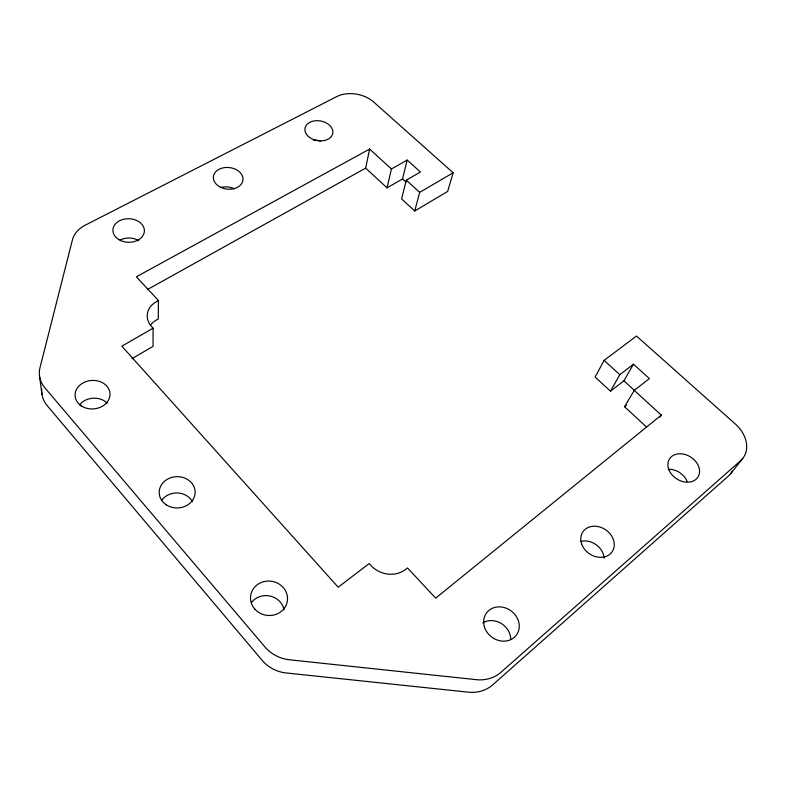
<?xml version="1.0" encoding="UTF-8"?>
<svg xmlns="http://www.w3.org/2000/svg" width="786" height="786" viewBox="0 0 786 786"><rect width="100%" height="100%" fill="white"/><g stroke="black" fill="none" stroke-linecap="round" stroke-linejoin="round"><path stroke-width="1.18" d="M369.617 149.075L365.657 168.125L387.036 187.834L391.428 168.97L369.617 149.075L136.351 276.81L158.428 300.498L156.414 301.637A22.656 17.911 2.4 0 0 147.483 313.182L147.228 315.51A22.656 17.911 2.4 0 0 151.629 326.603L153.093 328.194L153.034 346.38L131.95 358.711M158.428 300.498L158.261 318.959L156.286 320.099A22.195 17.724 2 0 0 150.49 325.099M387.036 187.834L402.55 178.943L407.187 160.079L420.451 172.046L406.303 180.171L401.626 198.917L414.733 210.992L447.666 191.42L453.139 172.773L373.684 102.033A26.645 18.471 11.7 0 0 336.801 96.58L85.281 225.169A30.772 23.128 0.3 0 0 72.42 239.897L39.988 367.691A33.415 26.822 -4.4 0 0 44.92 387.871L264.892 646.878A35.999 33.837 13 0 0 289.582 659.798L476.208 679.664A36.244 32.285 37.8 0 0 501.065 672.207L740.5 460.793A31.882 23.855 32.2 0 0 735.156 423.86L636.503 336.035L604.1 360.361L595.13 377.074L610.476 391.202L623.927 380.817L633.457 364.223L649.374 378.577L634.253 390.416L624.556 406.745L646.564 427.024M414.733 210.992L419.685 192.364L453.139 172.773M610.476 391.202L619.82 374.676L633.457 364.223M660.014 417.091L661.301 415.096L634.253 390.416M730.548 473.801L742.691 458.493M661.301 415.096L435.67 598.156L407.521 567.934L405.537 569.486A24.72 21.988 22.5 0 1 370.923 565.478L369.145 563.552L338.196 587.221L121.859 346.184L153.093 328.194M624.556 406.745L626.413 405.271M391.428 168.97L407.187 160.079M147.336 289.602L365.657 168.125M406.303 180.171L419.685 192.364M604.1 360.361L619.82 374.676M402.55 178.943L406.018 182.106M623.927 380.817L634.282 390.269M39.565 376.484L41.963 394.405M668.218 469.291A16.535 12.831 33.1 0 1 687.141 481.445M580.726 541.475A17.312 14.305 34.8 0 1 604.11 558.08M482.722 622.934A18.176 16.034 37.7 0 1 500.908 623.249A18.176 16.034 37.7 0 1 510.753 639.224M251.628 602.302A18.107 16.928 7.2 0 1 270.364 596.102A18.107 16.928 7.2 0 1 284.051 609.956M161.503 500.544A17.567 15.435 -2.1 0 1 177.322 492.96A17.567 15.435 -2.1 0 1 192.334 501.488M79.484 404.918A17.105 14.079 -4.6 0 1 107.112 403.09M120.14 240.064A15.435 11.682 1.4 0 1 138.817 240.732M221.043 187.412A14.58 10.758 6.5 0 1 234.356 188.846M313.368 140.085A13.873 9.894 10.3 0 1 320.433 141.097M732.267 471.217A31.224 23.619 32.6 0 1 728.386 476.07L492.773 684.812A35.409 31.754 38.9 0 1 468.446 692.181L286.222 672.963A35.144 33.267 12.9 0 1 262.131 660.319L47.209 405.645A32.698 26.498 -4.9 0 1 41.776 389.188M668.945 469.832A16.889 12.969 32.7 0 0 696.062 479.273A16.889 12.969 32.7 0 0 686.168 454.848A16.889 12.969 32.7 0 0 668.945 469.832M581.66 543.981A17.705 14.492 34.2 0 0 610.123 554.032A17.705 14.492 34.2 0 0 600.799 527.327A17.705 14.492 34.2 0 0 581.66 543.981M484.343 626.648A18.609 16.29 36.7 0 0 514.28 637.397A18.609 16.29 36.7 0 0 505.742 608.03A18.609 16.29 36.7 0 0 484.343 626.648M254.792 609.052A18.54 17.204 7.8 0 0 286.399 604.532A18.54 17.204 7.8 0 0 265.845 581.247A18.54 17.204 7.8 0 0 254.792 609.052M166.2 504.779A17.97 15.661 -1.4 0 0 194.967 494.266A17.97 15.661 -1.4 0 0 170.307 477.868A17.97 15.661 -1.4 0 0 166.2 504.779M81.361 405.92A17.489 14.266 -4 0 0 109.755 396.704A17.489 14.266 -4 0 0 86.499 381.436A17.489 14.266 -4 0 0 81.361 405.92M118.755 239.543A15.749 11.78 1.7 0 0 144.202 232.538A15.749 11.78 1.7 0 0 122.98 219.432A15.749 11.78 1.7 0 0 118.755 239.543M219.402 186.616A14.865 10.827 6.6 0 0 242.913 180.338A14.865 10.827 6.6 0 0 222.232 168.066A14.865 10.827 6.6 0 0 219.402 186.616M308.338 136.42A14.128 9.943 10.4 0 0 332.144 135.261A14.128 9.943 10.4 0 0 316.208 120.71A14.128 9.943 10.4 0 0 308.338 136.42"/></g></svg>
